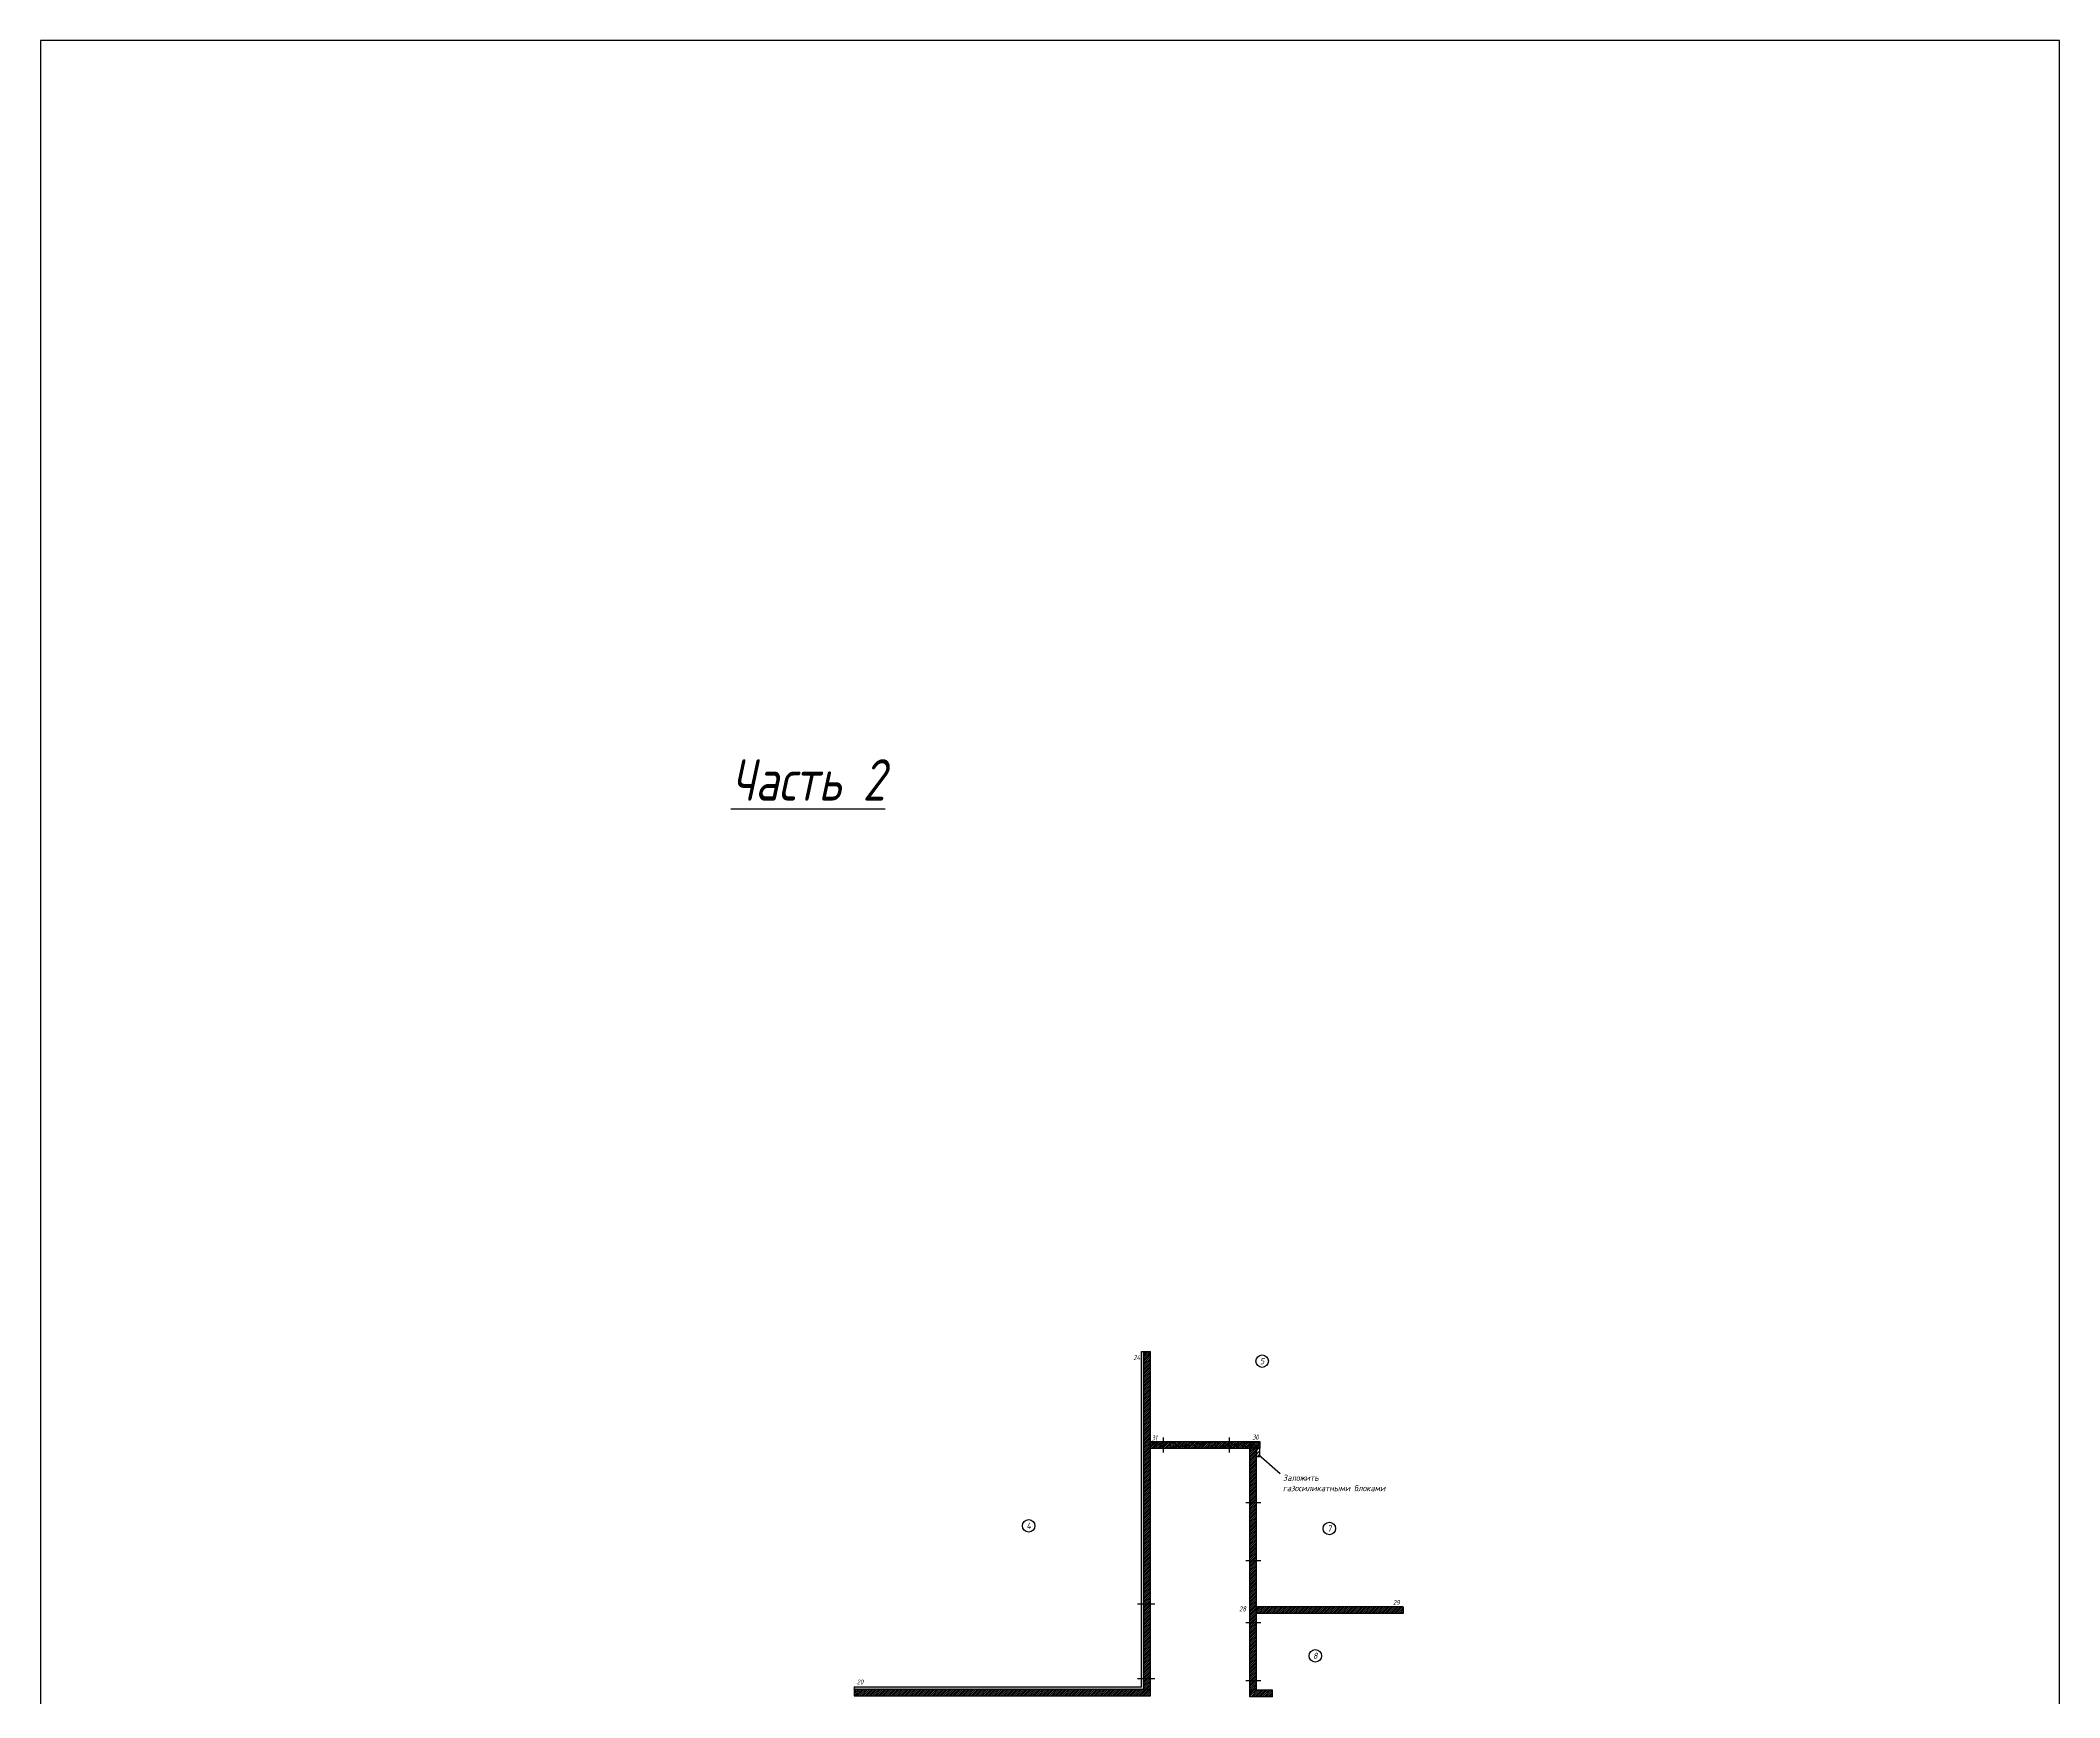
# Model space of a CAD drawing. Header units: millimetres. Extents: x 2143 to 79549, y -71394 to 24143.
# Drawn here: x 55170 to 79549, y -54332 to -34321 of the extents above; entities that cross this region are included whole.
import ezdxf
from ezdxf.enums import TextEntityAlignment as Align

# ---------------------------------------------------------------- set-up
doc = ezdxf.new("R2010")
doc.units = ezdxf.units.MM
doc.layers.add('01 Перегородки', color=7, linetype='Continuous')
doc.layers.add('07 Номера помещений', color=7, linetype='Continuous')
doc.layers.add('100 noprint', color=1, linetype='Continuous', plot=False)
doc.styles.add('ГОСТ-ISOCPEUR', font='isocpeui.ttf', dxfattribs={"width": 0.8})
pattern_1 = [(37.5, (28470.46, 0), (-1.600031, 48.941324), [0, -38.608, 0, -43.18, 0, -41.275]), (7.5, (28470.46, 0), (44.95233, 71.68251), [0, -20.828, 0, -34.798, 0, -13.335]), (327.5, (28439.22, 0), (79.099237, 0.143718), [0, -12.7, 0, -45.72, 0, -59.69]), (317.5, (28439.22, 0), (76.355645, 22.29293), [0, -6.35, 0, -29.972, 0, -34.29])]

msp = doc.modelspace()

# ---------------------------------------------------------------- hatches: boundary and pattern name
at = {"layer": '01 Перегородки'}
h = msp.add_hatch(dxfattribs=at)
h.set_pattern_fill('AR-SAND', color=256, style=0)
h.set_pattern_definition(pattern_1)
h.paths.add_polyline_path([(64993.757, -54200.843), (64993.757, -54310.843), (68573.757, -54310.843), (68573.757, -50150.843), (68463.757, -50150.843), (68463.757, -54200.843)])
h = msp.add_hatch(dxfattribs=at)
h.set_pattern_fill('ANSI31', color=4, scale=5, style=0)
h.paths.add_polyline_path([(68573.757, -54230.843), (68573.757, -50150.843), (68493.757, -50150.843), (68493.757, -54230.843)])
h = msp.add_hatch(dxfattribs=at)
h.set_pattern_fill('AR-SAND', color=256, style=0)
h.set_pattern_definition(pattern_1)
h.paths.add_polyline_path([(69893.757, -51320.843), (69893.757, -51240.843), (68573.757, -51240.843), (68573.757, -51320.843)])
h = msp.add_hatch(dxfattribs=at)
h.set_pattern_fill('ANSI31', color=4, scale=5, style=0)
h.paths.add_polyline_path([(69893.757, -51320.843), (69893.757, -51240.843), (68573.757, -51240.843), (68573.757, -51320.843)])
h = msp.add_hatch(dxfattribs=at)
h.set_pattern_fill('AR-SAND', color=256, style=0)
h.set_pattern_definition(pattern_1)
h.paths.add_polyline_path([(69853.757, -54240.843), (69853.757, -51320.843), (69773.757, -51320.843), (69773.757, -54240.843)])
h.paths.add_polyline_path([(71623.757, -53315.843), (71623.757, -53235.843), (69853.757, -53235.843), (69853.757, -53315.843)])
h.paths.add_polyline_path([(70043.757, -54320.843), (70043.757, -54240.843), (69773.757, -54240.843), (69773.757, -54320.843)])
h = msp.add_hatch(dxfattribs=at)
h.set_pattern_fill('ANSI31', color=5, scale=5, style=0)
h.paths.add_polyline_path([(69853.757, -54240.843), (69853.757, -51320.843), (69773.757, -51320.843), (69773.757, -54240.843)])
h = msp.add_hatch(dxfattribs=at)
h.set_pattern_fill('ANSI31', color=1, scale=10, style=0)
h.set_pattern_definition([(45, (56042.522, -37320.345), (-22.45064, 22.45064), [])])
h.paths.add_polyline_path([(69853.757, -51320.843), (69853.757, -51420.843), (69893.757, -51420.843), (69893.757, -51320.843)])
h = msp.add_hatch(dxfattribs=at)
h.set_pattern_fill('ANSI31', color=5, scale=5, style=0)
h.paths.add_polyline_path([(71623.757, -53315.843), (71623.757, -53235.843), (69853.757, -53235.843), (69853.757, -53315.843)])
h = msp.add_hatch(dxfattribs=at)
h.set_pattern_fill('ANSI31', color=4, scale=5, style=0)
h.paths.add_polyline_path([(68573.757, -54310.843), (68573.757, -54230.843), (64993.757, -54230.843), (64993.757, -54310.843)])
h = msp.add_hatch(dxfattribs=at)
h.set_pattern_fill('ANSI31', color=5, scale=5, style=0)
h.paths.add_polyline_path([(70043.757, -54320.843), (70043.757, -54240.843), (69773.757, -54240.843), (69773.757, -54320.843)])

# ---------------------------------------------------------------- linework, layer by layer
for p, q in [((68463.757, -54200.843), (68463.757, -50150.843)), ((68463.757, -50150.843), (68573.757, -50150.843)), ((68573.757, -54310.843), (68573.757, -50150.843)), ((68723.757, -51190.843), (68723.757, -51370.843)), ((69523.757, -51190.843), (69523.757, -51370.843)), ((68573.757, -51240.843), (69893.757, -51240.843)), ((68573.757, -51320.843), (69893.757, -51320.843)), ((69773.757, -54320.843), (69773.757, -51320.843)), ((69853.757, -54240.843), (69853.757, -51320.843)), ((69878.201, -51396.487), (70139.197, -51627.156)), ((69893.757, -51240.843), (69893.757, -51320.843)), ((69903.757, -51980.843), (69723.757, -51980.843)), ((69903.757, -52680.843), (69723.757, -52680.843)), ((68413.757, -53200.843), (68623.757, -53200.843)), ((71623.757, -53235.843), (69853.757, -53235.843)), ((71623.757, -53315.843), (69853.757, -53315.843)), ((71623.757, -53235.843), (71623.757, -53315.843)), ((69723.757, -53425.843), (69903.757, -53425.843)), ((68413.757, -54100.843), (68623.757, -54100.843)), ((64993.757, -54200.843), (64993.757, -54310.843)), ((64993.757, -54200.843), (68463.757, -54200.843)), ((64993.757, -54310.843), (68573.757, -54310.843)), ((69723.757, -54125.843), (69903.757, -54125.843)), ((70043.757, -54240.843), (69773.757, -54240.843)), ((70043.757, -54320.843), (69773.757, -54320.843))]:
    msp.add_line(p, q, dxfattribs=at)
at = {"layer": '01 Перегородки', "color": 4}
for p, q in [((68493.757, -50150.843), (68573.757, -50150.843)), ((68493.757, -54230.843), (68493.757, -50150.843)), ((68573.757, -54310.843), (68573.757, -50150.843)), ((68573.757, -51240.843), (69893.757, -51240.843)), ((68573.757, -51320.843), (69893.757, -51320.843)), ((69893.757, -51240.843), (69893.757, -51320.843)), ((64993.757, -54230.843), (68573.757, -54230.843)), ((64993.757, -54230.843), (64993.757, -54310.843)), ((64993.757, -54310.843), (68573.757, -54310.843))]:
    msp.add_line(p, q, dxfattribs=at)
at = {"layer": '01 Перегородки', "color": 5}
for p, q in [((69773.757, -54320.843), (69773.757, -51320.843)), ((69853.757, -54240.843), (69853.757, -51320.843)), ((71623.757, -53235.843), (69853.757, -53235.843)), ((71623.757, -53315.843), (69853.757, -53315.843)), ((71623.757, -53235.843), (71623.757, -53315.843)), ((70043.757, -54240.843), (69773.757, -54240.843)), ((70043.757, -54320.843), (69773.757, -54320.843)), ((70043.757, -54320.843), (70043.757, -54240.843))]:
    msp.add_line(p, q, dxfattribs=at)
at = {"layer": '01 Перегородки', "color": 1}
msp.add_lwpolyline([(69853.757, -51320.843), (69853.757, -51420.843), (69893.757, -51420.843), (69893.757, -51320.843)], close=True, dxfattribs=at)
at = {"layer": '07 Номера помещений'}
for centre in [(69920.744, -50268.954), (67101.812, -52257.002), (70732.241, -52290.079), (70562.46, -53826.598)]:
    msp.add_circle(centre, 75, dxfattribs=at)
at = {"layer": '100 noprint', "color": 1}
msp.add_lwpolyline([(55169.996, -34321.266), (55169.996, -71393.604), (79548.693, -71393.604), (79548.693, -34321.266)], close=True, dxfattribs=at)

# ---------------------------------------------------------------- texts
at = {"layer": '01 Перегородки', "style": 'ГОСТ-ISOCPEUR', "width": 0.8}
for s, p in [('24', (68406.885, -50226.248)), ('31', (68619.084, -51194.951)), ('30', (69840.797, -51186.39)), ('28', (69685.18, -53259.907)), ('29', (71541.835, -53183.684)), ('20', (65066.219, -54142.953))]:
    msp.add_text(s, height=60, dxfattribs=at).set_placement(p, align=Align.MIDDLE)
at = {"layer": '01 Перегородки', "insert": (70172.272, -51639.517), "char_height": 75, "width": 1046.23356, "attachment_point": 1, "style": 'ГОСТ-ISOCPEUR'}
msp.add_mtext('{Заложить газосиликатными блоками}', dxfattribs=at)
at = {"layer": '07 Номера помещений', "style": 'ГОСТ-ISOCPEUR', "width": 0.8}
for s, p in [('5', (69920.744, -50268.954)), ('4', (67101.812, -52257.002)), ('7', (70732.241, -52290.079)), ('8', (70562.46, -53826.598))]:
    msp.add_text(s, height=75, dxfattribs=at).set_placement(p, align=Align.MIDDLE)
at = {"layer": '100 noprint', "color": 2, "insert": (63505.448, -43000.969), "char_height": 500, "width": 2987.2707, "attachment_point": 1, "style": 'ГОСТ-ISOCPEUR'}
msp.add_mtext('{\\LЧасть 2}', dxfattribs=at)

doc.saveas('drawing.dxf')
